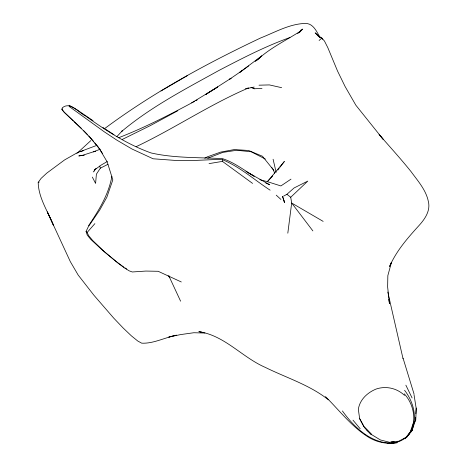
<?xml version="1.0" encoding="UTF-8"?>
<svg xmlns="http://www.w3.org/2000/svg" width="467" height="467" viewBox="0 0 467 467"><rect width="100%" height="100%" fill="white"/><g stroke="black" fill="none" stroke-linecap="round" stroke-linejoin="round"><path stroke-width="0.7" d="M415.747 420.148L416.26 408.053M96.844 145.365L77.411 152.651L64.586 159.93L46.729 173.164L41.102 178.382L38.201 182.375C38.457 197.839 47.943 211.493 53.547 225.479L47.33 211.901L70.319 261.619L78.164 275.045L93.949 295.284L113.814 318.208L123.224 328.073L131.408 335.872L137.8 341.05L141.711 343.181C152.563 343.689 162.697 338.552 173.059 336.071M412.238 429.821L415.537 420.067L415.677 417.27M415.858 413.774L416.15 408.181L414.019 394.644M180.612 301.192L169.544 277.416L169.638 275.991M252.583 183.408L222.444 161.389L222.59 159.743L216.618 159.48L194.336 160.467L176.835 160.537L153.118 158.78L131.957 148.996L116.738 140.059L104.462 131.933L69.379 106.604L69.11 105.268L77.265 109.967L93.026 120.684M287.812 233.179L291.677 203.022L290.719 197.249L286.913 194.301L283.539 196.175M94.492 171.085L94.766 169.69M391.451 262.396L387.844 275.612L387.633 286.983L389.484 303.649L388.725 299.347M111.882 176.363C108.63 194.663 98.747 210.506 88.567 225.695M411.199 431.782C417.778 418.064 413.599 401.865 404.585 390.289M404.264 393.833C415.513 405.881 418.053 427.177 404.93 438.834L410.242 431.957L413.26 423.254M415.023 421.38L415.537 420.067M391.387 262.302L389.601 266.488C396.465 250.616 408.03 237.598 419.535 224.942C425.203 218.62 430.615 210.424 428.362 201.51C426.05 189.976 417.755 180.817 411.018 171.57C400.809 158.844 389.817 146.784 379.093 134.502L383.068 139.207L355.872 105.233L345.113 86.541L337.553 71.066L327.822 47.669L324.466 41.043L321.839 38.049L318.979 36.607L320.164 37.442M300.339 31.814L301.186 29.935L299.102 32.614L302.634 29.088L299.073 32.293M123.784 267.136L115.915 261.333L102.401 250.154L90.785 239.396L87.241 235.053L86.068 231.422L88.269 226.828L99.699 210.097L106.844 197.226L112.821 179.894L107.2 161.926L99.547 149.014L91.217 138.816L82.951 130.17L64.633 112.693L61.889 109.377L62.339 107.784C70.394 101.094 78.59 112.81 85.49 115.939C105.945 130.597 127.252 144.426 151.086 152.96C174.559 158.266 198.58 157.321 222.397 158.617C234.002 162.282 243.792 170.023 254.136 176.205L249.804 173.706M62.21 108.846L61.889 109.377L63.903 111.957L73.325 120.778M107.924 164.337L100.352 168.143L96.395 174.179L95.601 183.426L92.338 177.098M277.877 170.041L279.173 168.324M280.042 167.18L284.374 161.454L267.369 181.675L259.891 179.702M406.693 437.328L407.574 436.213M408.462 435.098L412.437 430.084L410.143 432.746M93.242 171.955L96.039 168.587M181.295 281.969L158.173 271.292L145.85 271.064L132.266 271.975L129.085 270.807L124.175 267.702L118.192 263.248L104.649 251.941L92.705 240.505L88.783 235.829L87.055 232.548L94.889 223.629M410.242 431.957C401.171 447.479 379.975 445.028 366.969 436.213C350.805 425.635 339.048 410.038 325.47 396.588M408.31 434.882L409.226 433.814M116.82 136.714L122.424 130.637L121.344 131.706C150.812 106.931 185.276 89.08 218.801 70.523C241.982 58.463 265.279 46.326 289.931 37.529M272.728 175.966L267.369 181.675L280.906 185.936L290.988 179.147M95.537 168.931L94.579 169.906L101.216 165.044L107.258 161.553M319.113 40.483L321.839 38.049M90.878 140.561L76.909 153.392M290.719 197.249L307.794 181.085L294.07 187.968L286.913 194.301M257.428 59.77C270.107 47.978 285.927 40.466 300.386 31.201L297.672 33.589M256.967 60.173L261.771 55.871L239.793 72.332L248.59 65.975M255.18 61.504L259.553 57.861M105.25 128.127C153.456 92.367 206.572 63.553 260.738 37.92C275.092 32.293 289.377 23.94 305.109 23.438C312.966 23.122 316.509 31.201 319.767 36.975M242.32 70.499L229.425 79.337L231.112 78.211L205.632 94.538L217.756 86.961L191.639 102.839M160.981 90.983L187.226 75.718M177.857 110.72L150.403 125.559L122.278 139.452M194.698 101.298C169.935 114.613 144.863 127.561 118.624 137.742M195.947 100.621L197.202 99.944M403.278 438.747L404.556 438.052M204.774 158.202L207.295 156.865L220.64 152.102L234.3 149.568L248.572 150.485L262.466 156.258L273.341 169.784L274.619 173.164M207.757 158.208L222.765 152.405L236.751 150.263L251.147 151.757L265.344 159.025M396.804 442.161L404.545 438.204M136.09 146.708C174.284 128.588 209.531 104.649 248.409 87.994L245.788 88.718M80.867 151.652L83.768 150.444M100.195 149.183L93.552 151.839L95.385 151.185M95.321 151.197L82.892 155.213L78.8 155.943L84.369 155.167M173.747 335.872L176.503 335.096M38.201 182.375L39.205 182.101M174.366 335.551L168.82 337.046L180.77 334.559L193.817 332.738L204.931 333.035M245.829 88.759L254.194 87.055M222.444 161.389L209.041 163.619M390.546 442.039L398.118 441.245M387.68 443.65L397.061 442.827M391.253 442.021L394.043 441.84M396.775 442.599C373.763 446.154 354.751 428.262 342.416 410.942M251.024 87.452L254.124 88.765L262.005 88.444M259.022 85.187L269.412 84.918L281.642 87.673M201.586 332.101L198.86 331.652C224.802 335.516 242.122 357.366 265.384 367.43C286.586 377.902 309.697 384.931 328.424 399.81M389.927 442.372L380.418 439.961L371.434 434.503L369.852 432.997M222.59 159.743C240.061 166.871 254.422 179.947 270.136 190.18M265.764 183.029L269.745 184.792L250.826 174.179M245.992 171.447L250.224 173.835M247.335 172.276L248.567 172.988M323.158 221.381L291.677 203.022L312.878 230.908M124.94 267.877L126.668 268.986M102.968 127.514L113.983 134.706M404.568 395.409C396.962 388.194 386.057 385.66 376.098 389.052C367.36 392.654 359.753 399.629 358.335 409.349L359.643 418.56L364.47 427.375L371.434 434.503L363.811 426.564L359.38 418.21M321.349 38.282L322.534 39.117L315.161 32.842L318.535 36.432M253.009 87.907L254.124 88.765M276.242 195.165L280.947 199.462M74.346 121.712L81.235 128.215M366.157 429.477L368.796 431.987M83.786 130.766L87.317 134.362M88.835 135.903L93.464 141.262M364.47 427.375L371.72 434.759M86.068 231.422L87.055 232.548M318.844 36.298L319.743 37.354M94.824 142.884L97.994 146.667L102.436 153.345M352.999 420.16L360.209 428.788M168.173 275.711L169.544 277.416M271.765 167.542L273.831 170.461M405.864 385.176L412.081 397.931M99.664 166.083L100.352 168.143M403.056 358.177L414.031 393.996M273.09 159.241L276.143 172.329M387.779 292.05L403.027 358.674M284.053 200.816L282.553 196.373L284.461 202.573L284.053 200.816"/></g></svg>
